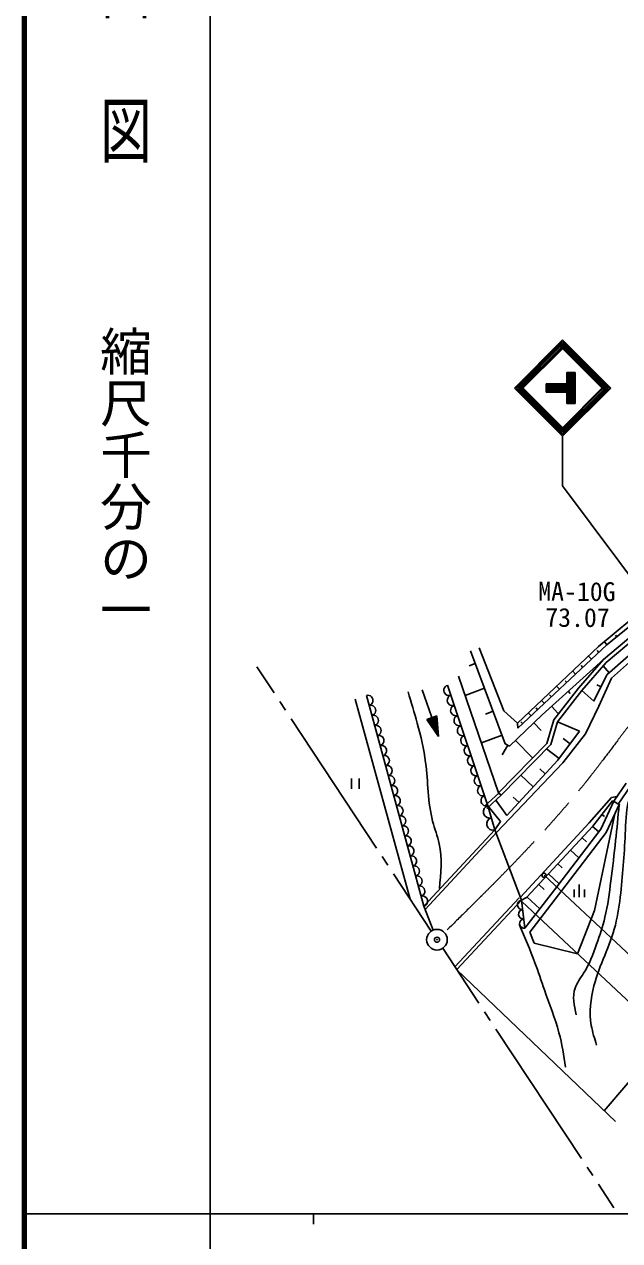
# Model space of a CAD drawing. Units: millimetres, scale not verified. Extents: x 40000 to 680000, y 20000 to 380000.
# Drawn here: x 40000 to 97635, y 202409 to 320164 of the extents above; entities that cross this region are included whole.
import ezdxf
from ezdxf.enums import TextEntityAlignment as Align

# ---------------------------------------------------------------- set-up
doc = ezdxf.new("R2010")
doc.units = ezdxf.units.MM
doc.header["$LTSCALE"] = 1000
doc.header["$PDMODE"] = 32
doc.header["$PDSIZE"] = 500
doc.linetypes.add('CHAIN', pattern=[18.5, 12, -1.5, 3.5, -1.5])
for name, color, linetype, lineweight in [('M-BGD', 7, 'Continuous', 25), ('M-BMK', 2, 'CHAIN', 13), ('M-BMK-SRVR', 3, 'Continuous', 25), ('M-STR-HTXT', 7, 'Continuous', 13), ('M-STR-STR3', 7, 'Continuous', 25), ('M-STR-STRC', 7, 'Continuous', 25), ('M-TTL', 2, 'Continuous', 140), ('M-TTL-BAND', 7, 'Continuous', 25)]:
    doc.layers.add(name, color=color, linetype=linetype, lineweight=lineweight)
doc.layers.add('M-OTRS', color=6, linetype='Continuous')
doc.styles.add('@ＭＳ ゴシック', font='')
doc.styles.add('ＭＳ ゴシック', font='')
doc.styles.get('@ＭＳ ゴシック').set_extended_font_data('@MS Gothic')
doc.styles.get('ＭＳ ゴシック').set_extended_font_data('MS Gothic')

msp = doc.modelspace()

# ---------------------------------------------------------------- linework, layer by layer
at = {"layer": 'M-BGD'}
for p, q in [((105429, 268122), (95587, 259919)), ((106313, 267347), (96056, 258660)), ((106352, 268254), (96398, 260084)), ((106571, 267042), (96338, 258374)), ((106927, 266501), (96395, 257175)), ((96835, 256860), (107287, 266158)), ((96188, 260350), (96403, 260088)), ((97218, 261037), (97355, 260870)), ((86560, 250515), (83178, 259522)), ((86427, 253712), (84024, 259807)), ((95587, 259919), (87735, 252507)), ((96398, 260084), (87772, 252009)), ((95442, 259535), (95615, 259351)), ((83050, 258063), (83642, 258286)), ((96056, 258660), (90116, 253330)), ((96056, 258660), (93647, 255911)), ((93914, 258082), (94075, 257910)), ((96338, 258374), (93956, 255656)), ((94625, 259011), (94917, 258698)), ((96050, 258046), (96634, 257386)), ((82045, 257064), (85897, 245770)), ((93094, 257541), (93368, 257248)), ((96395, 257175), (95149, 254635)), ((95613, 254146), (96835, 256860)), ((78518, 255721), (80081, 251223)), ((80965, 256172), (84886, 244521)), ((82682, 255195), (84541, 255893)), ((93647, 255911), (91253, 252829)), ((91529, 256089), (91810, 255789)), ((93956, 255656), (91616, 252644)), ((92348, 256610), (92506, 256441)), ((92852, 255380), (92649, 255603)), ((95149, 254635), (93956, 255656)), ((95409, 256229), (95830, 256023)), ((72035, 254845), (77360, 235470)), ((78667, 234788), (73116, 255198)), ((90071, 254712), (90346, 254418)), ((90839, 255249), (91023, 255053)), ((79936, 253217), (78958, 252878)), ((79938, 253185), (78976, 252850)), ((80081, 251223), (79936, 253217)), ((84634, 253386), (85377, 253665)), ((87735, 252507), (86427, 253712)), ((90116, 253330), (86972, 250291)), ((88786, 253500), (89056, 253211)), ((89535, 253982), (89696, 253810)), ((91659, 253479), (91040, 254159)), ((94319, 251471), (95613, 254146)), ((80081, 251223), (78958, 252878)), ((79942, 253133), (79005, 252808)), ((79946, 253081), (79034, 252765)), ((79949, 253030), (79063, 252722)), ((79953, 252978), (79092, 252679)), ((79957, 252926), (79122, 252636)), ((79961, 252875), (79151, 252593)), ((79964, 252823), (79180, 252551)), ((79968, 252772), (79209, 252508)), ((79972, 252720), (79238, 252465)), ((79976, 252668), (79267, 252422)), ((79979, 252617), (79296, 252379)), ((79983, 252565), (79325, 252336)), ((79987, 252513), (79354, 252294)), ((79991, 252462), (79383, 252251)), ((79994, 252410), (79412, 252208)), ((79998, 252359), (79441, 252165)), ((80002, 252307), (79470, 252122)), ((80006, 252255), (79499, 252079)), ((80009, 252204), (79528, 252037)), ((80013, 252152), (79557, 251994)), ((80017, 252100), (79587, 251951)), ((80021, 252049), (79616, 251908)), ((80024, 251997), (79645, 251865)), ((87772, 252009), (87735, 252507)), ((88081, 252640), (88252, 252458)), ((90038, 251802), (89312, 252552)), ((91253, 252829), (90583, 250546)), ((91616, 252644), (90968, 250439)), ((91616, 252644), (93748, 251726)), ((80028, 251946), (79674, 251822)), ((80032, 251894), (79703, 251780)), ((80036, 251842), (79732, 251737)), ((80039, 251791), (79761, 251694)), ((80043, 251739), (79790, 251651)), ((80047, 251687), (79819, 251608)), ((80051, 251636), (79848, 251565)), ((80054, 251584), (79877, 251523)), ((80058, 251532), (79906, 251480)), ((80062, 251481), (79935, 251437)), ((80066, 251429), (79964, 251394)), ((80069, 251378), (79993, 251351)), ((80073, 251326), (80022, 251308)), ((80077, 251274), (80052, 251266)), ((84251, 250596), (86248, 251346)), ((89181, 249137), (87537, 250837)), ((93748, 251726), (91653, 248940)), ((92123, 248668), (94319, 251471)), ((92156, 251012), (92830, 250506)), ((90583, 250546), (85897, 245770)), ((90968, 250439), (86147, 245525)), ((86273, 249435), (86793, 250388)), ((86972, 250291), (86560, 250515)), ((90552, 250015), (91771, 249098)), ((85712, 241920), (92123, 248668)), ((91653, 248940), (86721, 243584)), ((88058, 247473), (89272, 246355)), ((89902, 248098), (90430, 247612)), ((71677, 246153), (71677, 247153)), ((72427, 247153), (72427, 246153)), ((98279, 246706), (97063, 244961)), ((98672, 246395), (97474, 244676)), ((85932, 245736), (84556, 244468)), ((86147, 245525), (84760, 244247)), ((86721, 243584), (85653, 245070)), ((85897, 245770), (86147, 245525)), ((87337, 245359), (87888, 244851)), ((94677, 242858), (96851, 245323)), ((96929, 245002), (95029, 242537)), ((97063, 244961), (95804, 242243)), ((96851, 245323), (97389, 245416)), ((97063, 244961), (96929, 245002)), ((97063, 244961), (97474, 244676)), ((84886, 244521), (85538, 242170)), ((84886, 244521), (86095, 242989)), ((97608, 244709), (96321, 241932)), ((86095, 242989), (85538, 242170)), ((88025, 235664), (94677, 242858)), ((97174, 243745), (95214, 234382)), ((96152, 243487), (95907, 243676)), ((85538, 242170), (78667, 234788)), ((85757, 241966), (78790, 234480)), ((88138, 235380), (85538, 242170)), ((95029, 242537), (88620, 235645)), ((95804, 242243), (91563, 236678)), ((96321, 241932), (92040, 236314)), ((94432, 241008), (93989, 241419)), ((95622, 242005), (94993, 242490)), ((93690, 239469), (92879, 240224)), ((91767, 236946), (90729, 237912)), ((92070, 238494), (91641, 238893)), ((90316, 236419), (89793, 236906)), ((93728, 236901), (93728, 235651)), ((87919, 235585), (81687, 228918)), ((88620, 235645), (88138, 235380)), ((91563, 236678), (88461, 232649)), ((89902, 234521), (88654, 235682)), ((92040, 236314), (88936, 232283)), ((93228, 236401), (93228, 235651)), ((94228, 235651), (94228, 236401)), ((79592, 232480), (78667, 234788)), ((88138, 235380), (81857, 228660)), ((88138, 235380), (88461, 232649)), ((95214, 234382), (93549, 230170)), ((89362, 231213), (88936, 232283)), ((93549, 230170), (89362, 231213))]:
    msp.add_line(p, q, dxfattribs=at)
msp.add_circle((90313, 237788), 200, dxfattribs=at)
for centre, radius, start, end in [((81128, 255686), 512, 108.60093, 288.60093), ((73248, 254712), 504, 285.21375, 105.21375), ((81455, 254716), 512, 108.60093, 288.60093), ((73513, 253740), 504, 285.21375, 105.21375), ((73777, 252768), 504, 285.21375, 105.21375), ((81782, 253745), 512, 108.60093, 288.60093), ((82108, 252774), 512, 108.60093, 288.60093), ((74041, 251796), 504, 285.21375, 105.21375), ((82435, 251803), 512, 108.60093, 288.60093), ((74306, 250824), 504, 285.21375, 105.21375), ((82762, 250832), 512, 108.60093, 288.60093), ((74570, 249852), 504, 285.21375, 105.21375), ((83089, 249861), 512, 108.60093, 288.60093), ((74834, 248880), 504, 285.21375, 105.21375), ((83415, 248890), 512, 108.60093, 288.60093), ((75099, 247908), 504, 285.21375, 105.21375), ((75363, 246937), 504, 285.21375, 105.21375), ((83742, 247919), 512, 108.60093, 288.60093), ((84069, 246948), 512, 108.60093, 288.60093), ((75627, 245965), 504, 285.21375, 105.21375), ((84396, 245977), 512, 108.60093, 288.60093), ((75892, 244993), 504, 285.21375, 105.21375), ((84723, 245007), 512, 108.60093, 288.60093), ((76156, 244021), 504, 285.21375, 105.21375), ((85049, 243933), 610, 105.4951, 285.4951), ((76420, 243049), 504, 285.21375, 105.21375), ((76684, 242077), 504, 285.21375, 105.21375), ((85375, 242758), 610, 105.4951, 285.4951), ((76949, 241105), 504, 285.21375, 105.21375), ((77213, 240133), 504, 285.21375, 105.21375), ((77477, 239161), 504, 285.21375, 105.21375), ((77742, 238189), 504, 285.21375, 105.21375), ((78006, 237217), 504, 285.21375, 105.21375), ((78270, 236246), 504, 285.21375, 105.21375), ((78535, 235274), 504, 285.21375, 105.21375), ((88192, 234925), 458, 96.74188, 276.74188), ((88299, 234014), 458, 96.74188, 276.74188), ((88407, 233104), 458, 96.74188, 276.74188)]:
    msp.add_arc(centre, radius, start, end, dxfattribs=at)
for points, knots in [([(80187, 236488), (80325, 237957), (80463, 239426), (80162, 240829), (80004, 241566), (79725, 242284), (79531, 243018), (79042, 244866), (79093, 246814), (78849, 248713), (78685, 249995), (78387, 251256), (78045, 252501), (77765, 253518), (77455, 254525), (77145, 255532)], [0, 0, 0, 0, 1, 1, 1, 2, 2, 2, 3, 3, 3, 4, 4, 4, 5, 5, 5, 5]), ([(103521, 250875), (102896, 250171), (102271, 249467), (101578, 248785), (100460, 247683), (99164, 246636), (98622, 245254), (98256, 244324), (98233, 243241), (98191, 242183), (98109, 240093), (97956, 238100), (97732, 236070), (97616, 235020), (97480, 233960), (97215, 232942), (96696, 230947), (95681, 229110), (95149, 227087), (94819, 225831), (94675, 224503), (94891, 223241), (95000, 222598), (95204, 221972), (95407, 221347)], [0, 0, 0, 0, 1, 1, 1, 2, 2, 2, 3, 3, 3, 4, 4, 4, 5, 5, 5, 6, 6, 6, 7, 7, 7, 8, 8, 8, 8]), ([(97588, 244594), (97478, 243446), (97368, 242297), (97244, 241150), (97104, 239848), (96946, 238549), (96785, 237247), (96638, 236062), (96489, 234875), (96211, 233717), (95998, 232832), (95710, 231964), (95407, 231105), (95065, 230136), (94705, 229178), (94144, 228292), (93843, 227816), (93483, 227360), (93312, 226857), (93045, 226073), (93236, 225174), (93427, 224274)], [0, 0, 0, 0, 1, 1, 1, 2, 2, 2, 3, 3, 3, 4, 4, 4, 5, 5, 5, 6, 6, 6, 7, 7, 7, 7]), ([(87932, 232957), (88456, 231749), (88980, 230541), (89433, 229308), (89752, 228441), (90036, 227561), (90346, 226688), (90835, 225309), (91386, 223948), (91758, 222539), (92046, 221449), (92226, 220331), (92406, 219213)], [0, 0, 0, 0, 1, 1, 1, 2, 2, 2, 3, 3, 3, 4, 4, 4, 4])]:
    msp.add_open_spline(points, degree=3, knots=knots, dxfattribs=at)
at = {"layer": 'M-BMK'}
msp.add_open_spline([(114882, 267658), (112780, 265927), (110678, 264195), (108606, 262416), (105445, 259700), (102356, 256873), (99687, 253688), (98017, 251694), (96512, 249560), (94909, 247508), (90627, 242026), (85649, 237136), (80671, 232245)], degree=3, knots=[0, 0, 0, 0, 1, 1, 1, 2, 2, 2, 3, 3, 3, 4, 4, 4, 4], dxfattribs=at)
at = {"layer": 'M-BMK-SRVR'}
for p, q in [((62516, 257951), (64174, 255441)), ((64725, 254606), (65276, 253772)), ((65827, 252937), (74092, 240420)), ((74643, 239585), (75194, 238751)), ((79400, 232382), (75745, 237916)), ((80502, 230713), (84010, 225398)), ((84561, 224564), (85112, 223729)), ((85662, 222895), (93926, 210376)), ((94477, 209541), (95028, 208707)), ((97085, 205590), (95578, 207872))]:
    msp.add_line(p, q, dxfattribs=at)
msp.add_circle((79950, 231547), 1000, dxfattribs=at)
at = {"layer": 'M-OTRS'}
msp.add_point((79952, 231543), dxfattribs=at)
at = {"layer": 'M-STR-HTXT'}
msp.add_line((90313, 237788), (104581, 224459), dxfattribs=at)
at = {"layer": 'M-STR-STR3'}
for p, q in [((88154, 235242), (103280, 221060)), ((81879, 228626), (97232, 213948)), ((102186, 222086), (96148, 214985))]:
    msp.add_line(p, q, dxfattribs=at)
at = {"layer": 'M-STR-STRC'}
for p, q in [((87445, 284945), (92112, 289612)), ((87587, 284945), (92112, 289471)), ((87728, 284945), (92112, 289329)), ((87869, 284945), (92112, 289188)), ((87940, 284875), (92183, 289117)), ((88011, 284804), (92254, 289046)), ((88082, 284733), (92324, 288976)), ((91900, 288976), (96143, 284733)), ((91971, 289046), (96213, 284804)), ((92041, 289117), (96284, 284875)), ((92112, 289612), (96779, 284945)), ((92112, 289471), (96638, 284945)), ((92112, 289329), (96496, 284945)), ((92112, 289188), (96355, 284945)), ((92534, 286445), (93334, 286445)), ((92534, 286445), (92534, 283445)), ((92634, 286445), (92634, 283445)), ((92734, 286445), (92734, 283445)), ((92834, 286445), (92834, 283445)), ((92934, 286445), (92934, 283445)), ((93034, 286445), (93034, 283445)), ((93134, 286445), (93134, 283445)), ((93234, 286445), (93234, 283445)), ((93334, 286445), (93334, 283445)), ((87940, 285016), (92183, 280773)), ((88011, 285087), (92254, 280844)), ((88082, 285157), (92324, 280915)), ((90513, 285345), (92534, 285345)), ((90513, 285345), (90513, 284545)), ((90513, 285245), (92534, 285245)), ((90513, 285145), (92534, 285145)), ((90513, 285045), (92534, 285045)), ((91900, 280915), (96143, 285157)), ((91971, 280844), (96213, 285087)), ((92041, 280773), (96284, 285016)), ((87445, 284945), (92112, 280278)), ((87587, 284945), (92112, 280420)), ((87728, 284945), (92112, 280561)), ((87869, 284945), (92112, 280703)), ((90513, 284945), (92534, 284945)), ((90513, 284845), (92534, 284845)), ((90513, 284745), (92534, 284745)), ((90513, 284645), (92534, 284645)), ((90513, 284545), (92534, 284545)), ((92112, 280703), (96355, 284945)), ((92112, 280561), (96496, 284945)), ((92112, 280420), (96638, 284945)), ((92112, 280278), (96779, 284945)), ((92534, 283445), (93334, 283445)), ((92112, 280278), (92112, 275483)), ((101898, 262350), (92112, 275483))]:
    msp.add_line(p, q, dxfattribs=at)
at = {"layer": 'M-TTL'}
msp.add_line((40000, 380000), (40000, 20000), dxfattribs=at)
at = {"layer": 'M-TTL-BAND'}
for p, q in [((58000, 370000), (58000, 20000)), ((40000, 205000), (579000, 205000)), ((68000, 205000), (68000, 204000))]:
    msp.add_line(p, q, dxfattribs=at)

# ---------------------------------------------------------------- texts
at = {"layer": 'M-BMK-SRVR', "style": 'ＭＳ ゴシック'}
for s, rotation, p in [('MA-10G', 359.623, (89746, 263821)), ('73.07', 359.667, (90428, 261293))]:
    msp.add_text(s, height=1833, rotation=rotation, dxfattribs=at).set_placement(p, align=Align.BOTTOM_LEFT)
at = {"layer": 'M-TTL-BAND', "style": '@ＭＳ ゴシック', "width": 1.4}
msp.add_text('平  面  図', height=3666, rotation=270, dxfattribs=at).set_placement((49777, 306475), align=Align.MIDDLE_RIGHT)
at = {"layer": 'M-TTL-BAND', "style": '@ＭＳ ゴシック'}
msp.add_text('縮尺千分の一', height=3666, rotation=270, dxfattribs=at).set_placement((49777, 261030), align=Align.MIDDLE_RIGHT)

doc.saveas('drawing.dxf')
